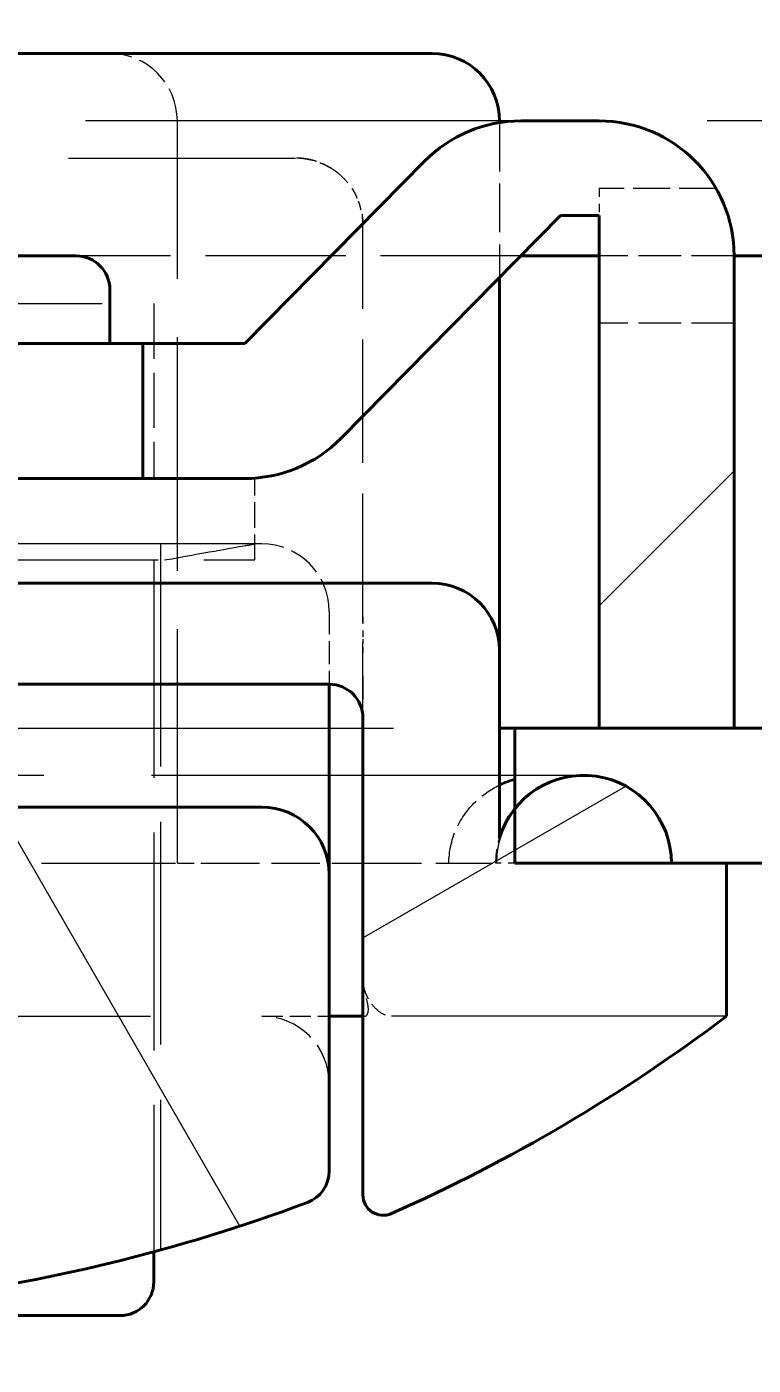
# Model space of a CAD drawing. Header units: millimetres. Extents: x 0 to 2523, y 0 to 1782.
# Drawn here: x 1811.57 to 1822.33, y 569.52 to 589.35 of the extents above; entities that cross this region are included whole.
import ezdxf

# ---------------------------------------------------------------- set-up
doc = ezdxf.new("R2010")
doc.units = ezdxf.units.MM
doc.header["$LTSCALE"] = 3
doc.linetypes.add('DASHED', pattern=[0.2067, 0.1654, -0.0413])
for name, color, linetype, lineweight in [('가려진 것(ISO)', 2, 'DASHED', 18), ('가려진 좁은 것(ISO)', 2, 'DASHED', 18), ('가시적인 것(ISO)', 3, 'Continuous', 40), ('가시적인 좁은 것(ISO)', 3, 'Continuous', 35), ('치수(ISO)', 2, 'Continuous', 25), ('해치(ISO)', 7, 'Continuous', 18)]:
    doc.layers.add(name, color=color, linetype=linetype, lineweight=lineweight)
doc.styles.add('치수 텍스트_PSTEK_POSCO', font='isocp.shx')
doc.dimstyles.new('치수_PSTEK_POSCO', dxfattribs={"dimscale": 3, "dimtxt": 2.5, "dimasz": 1.5, "dimexe": 1, "dimexo": 1.5, "dimgap": 1, "dimtad": 1, "dimrnd": 1e-08, "dimdsep": 46, "dimtxsty": '치수 텍스트_PSTEK_POSCO', "dimcen": 0.09, "dimdle": 10, "dimclrd": 7, "dimclre": 7, "dimclrt": 2, "dimadec": 1, "dimazin": 2, "dimtfac": 1, "dimtmove": 0, "dimatfit": 3, "dimfxl": 0, "dimtolj": 1, "dimlwd": -1, "dimlwe": -1, "dimarcsym": 0})
pattern_1 = [(45, (0, 0), (-6.735192, 6.735192), [])]

# ---------------------------------------------------------------- blocks, each defined once
blk = doc.blocks.new('*D95')
at = {"layer": 'Defpoints', "color": 0}
for p in [(1745.048, 576.959), (1840.798, 576.959), (1840.798, 540.302)]:
    blk.add_point(p, dxfattribs=at)
at = {"layer": '치수(ISO)', "color": 7}
for p, q in [((1745.048, 572.459), (1745.048, 537.302)), ((1840.798, 572.459), (1840.798, 537.302)), ((1749.548, 540.302), (1836.298, 540.302))]:
    blk.add_line(p, q, dxfattribs=at)
for points in [[(1749.548, 541.052), (1749.548, 539.552), (1745.048, 540.302)], [(1836.298, 541.052), (1836.298, 539.552), (1840.798, 540.302)]]:
    blk.add_solid(points, dxfattribs=at)
at = {"layer": '치수(ISO)', "color": 2, "insert": (1782.112, 547.052), "char_height": 7.5, "attachment_point": 4, "style": '치수 텍스트_PSTEK_POSCO'}
blk.add_mtext('\\A1;95.75', dxfattribs=at)
blk = doc.blocks.new('*D97')
at = {"layer": 'Defpoints', "color": 0}
for p in [(1774.048, 585.959), (2026.048, 585.959), (2026.048, 515.731)]:
    blk.add_point(p, dxfattribs=at)
at = {"layer": '치수(ISO)', "color": 7}
for p, q in [((1774.048, 581.459), (1774.048, 512.731)), ((2026.048, 581.459), (2026.048, 512.731)), ((1778.548, 515.731), (2021.548, 515.731))]:
    blk.add_line(p, q, dxfattribs=at)
for points in [[(1778.548, 516.481), (1778.548, 514.981), (1774.048, 515.731)], [(2021.548, 516.481), (2021.548, 514.981), (2026.048, 515.731)]]:
    blk.add_solid(points, dxfattribs=at)
at = {"layer": '치수(ISO)', "color": 2, "insert": (1892.977, 522.482), "char_height": 7.5, "attachment_point": 4, "style": '치수 텍스트_PSTEK_POSCO'}
blk.add_mtext('\\A1;252', dxfattribs=at)
blk = doc.blocks.new('*D98')
at = {"layer": 'Defpoints', "color": 0}
for p in [(1732.048, 618.559), (2070.048, 616.959), (1732.048, 496.206)]:
    blk.add_point(p, dxfattribs=at)
at = {"layer": '치수(ISO)', "color": 7}
for p, q in [((1732.048, 614.059), (1732.048, 493.206)), ((2070.048, 612.459), (2070.048, 493.206)), ((2065.548, 496.206), (1736.548, 496.206))]:
    blk.add_line(p, q, dxfattribs=at)
for points in [[(1736.548, 496.956), (1736.548, 495.456), (1732.048, 496.206)], [(2065.548, 496.956), (2065.548, 495.456), (2070.048, 496.206)]]:
    blk.add_solid(points, dxfattribs=at)
at = {"layer": '치수(ISO)', "color": 2, "insert": (1894.298, 502.956), "char_height": 7.5, "attachment_point": 4, "style": '치수 텍스트_PSTEK_POSCO'}
blk.add_mtext('\\A1;338', dxfattribs=at)
blk = doc.blocks.new('*D102')
at = {"layer": 'Defpoints', "color": 0}
for p in [(1702.048, 605.959), (2102.048, 605.959), (2102.048, 474.315)]:
    blk.add_point(p, dxfattribs=at)
at = {"layer": '치수(ISO)', "color": 7}
for p, q in [((1702.048, 601.459), (1702.048, 471.315)), ((2102.048, 601.459), (2102.048, 471.315)), ((1706.548, 474.315), (2097.548, 474.315))]:
    blk.add_line(p, q, dxfattribs=at)
for points in [[(1706.548, 475.065), (1706.548, 473.565), (1702.048, 474.315)], [(2097.548, 475.065), (2097.548, 473.565), (2102.048, 474.315)]]:
    blk.add_solid(points, dxfattribs=at)
at = {"layer": '치수(ISO)', "color": 2, "insert": (1894.92, 481.065), "char_height": 7.5, "attachment_point": 4, "style": '치수 텍스트_PSTEK_POSCO'}
blk.add_mtext('\\A1;400', dxfattribs=at)

msp = doc.modelspace()

# ---------------------------------------------------------------- hatches: boundary and pattern name
at = {"layer": '해치(ISO)'}
h = msp.add_hatch(dxfattribs=at)
h.set_pattern_fill('ANSI31', color=256, scale=76.2, style=0)
h.set_pattern_definition(pattern_1)
h.paths.add_polyline_path([(1715.0479, 629.9589), (1702.0479, 629.9589), (1702.0479, 605.9589), (1772.0479, 605.9589), (1772.0479, 587.9589), (1762.0479, 587.9589), (1762.0479, 585.9589), (1774.0479, 585.9589), (1774.0479, 605.9589), (1842.0479, 605.9589), (1842.0479, 607.9589), (1704.0479, 607.9589), (1704.0479, 627.9589), (1715.0479, 627.9589)])
h.paths.add_polyline_path([(2100.0479, 627.9589), (2100.0479, 607.9589), (2006.0479, 607.9589), (2006.0479, 605.9589), (2026.0479, 605.9589), (2026.0479, 585.9589), (2038.0479, 585.9589), (2038.0479, 587.9589), (2028.0479, 587.9589), (2028.0479, 605.9589), (2102.0479, 605.9589), (2102.0479, 629.9589), (2089.0479, 629.9589), (2089.0479, 627.9589)])
h.paths.add_polyline_path([(1745.0479, 576.9589), (1791.6605, 576.9589), (1792.4779, 576.9589), (1794.7979, 576.9589), (1794.7979, 577.7649), (1794.7979, 578.9589), (1793.5479, 578.9589), (1791.5479, 578.9589), (1747.0479, 578.9589), (1747.0479, 602.9589), (1760.0479, 602.9589), (1760.0479, 604.9589), (1745.0479, 604.9589)])
h.paths.add_polyline_path([(1818.7979, 576.9589), (1821.1179, 576.9589), (1821.9354, 576.9589), (1840.7979, 576.9589), (1840.7979, 578.9589), (1822.0479, 578.9589), (1820.0479, 578.9589), (1818.7979, 578.9589), (1818.7979, 577.7649)])
h.paths.add_polyline_path([(2053.0479, 604.9589), (2053.0479, 578.9589), (2007.2979, 578.9589), (2007.2979, 576.9589), (2055.0479, 576.9589), (2055.0479, 604.9589)])
h.paths.add_polyline_path([(1720.0479, 616.9589), (1734.0479, 616.9589), (1734.0479, 633.9589), (1704.0479, 633.9589), (1704.0479, 824.9589), (1702.0479, 824.9589), (1702.0479, 631.9589), (1732.0479, 631.9589), (1732.0479, 618.5589), (1720.0479, 618.5589)])
h.paths.add_polyline_path([(2070.0479, 616.9589), (2084.0479, 616.9589), (2084.0479, 618.5589), (2072.0479, 618.5589), (2072.0479, 631.9589), (2102.0479, 631.9589), (2102.0479, 824.9589), (2100.0479, 824.9589), (2100.0479, 633.9589), (2070.0479, 633.9589)])
h = msp.add_hatch(dxfattribs=at)
h.set_pattern_fill('ANSI31', color=256, scale=76.2, style=0)
h.set_pattern_definition(pattern_1)
edge = h.paths.add_edge_path()
edge.add_line((1800.3095, 584.6589), (1798.7979, 584.6589))
edge.add_line((1798.7979, 584.6589), (1796.1355, 587.3623))
edge.add_ellipse((1794.7105, 585.9589), major_axis=(1.425, 1.4034), ratio=1, start_angle=0, end_angle=45.43733)
edge.add_line((1794.7105, 587.9589), (1793.5479, 587.9589))
edge.add_ellipse((1793.5479, 585.9589), major_axis=(0, 2), ratio=1, start_angle=0, end_angle=89.99996)
edge.add_line((1791.5479, 585.9589), (1791.5479, 578.9589))
edge.add_line((1791.5479, 578.9589), (1793.5479, 578.9589))
edge.add_line((1793.5479, 578.9589), (1793.5479, 586.5555))
edge.add_line((1793.5479, 586.5555), (1794.123, 586.5555))
edge.add_line((1794.123, 586.5555), (1797.373, 583.2555))
edge.add_ellipse((1798.7979, 584.6589), major_axis=(-1.425, -1.4034), ratio=1, start_angle=0, end_angle=45.43736)
edge.add_line((1798.7979, 582.6589), (1800.3095, 582.6589))
edge.add_line((1800.3095, 582.6589), (1800.3095, 584.6589))
edge = h.paths.add_edge_path()
edge.add_line((1813.2864, 582.6589), (1814.7979, 582.6589))
edge.add_ellipse((1814.7979, 584.6589), major_axis=(0, -2), ratio=1, start_angle=0, end_angle=45.43736)
edge.add_line((1816.2229, 583.2555), (1819.4729, 586.5555))
edge.add_line((1819.4729, 586.5555), (1820.0479, 586.5555))
edge.add_line((1820.0479, 586.5555), (1820.0479, 578.9589))
edge.add_line((1820.0479, 578.9589), (1822.0479, 578.9589))
edge.add_line((1822.0479, 578.9589), (1822.0479, 585.9589))
edge.add_ellipse((1820.0479, 585.9589), major_axis=(2, 0), ratio=1, start_angle=0, end_angle=89.99996)
edge.add_line((1820.0479, 587.9589), (1818.8853, 587.9589))
edge.add_ellipse((1818.8853, 585.9589), major_axis=(0, 2), ratio=1, start_angle=0, end_angle=45.43733)
edge.add_line((1817.4603, 587.3623), (1814.7979, 584.6589))
edge.add_line((1814.7979, 584.6589), (1813.2864, 584.6589))
edge.add_line((1813.2864, 584.6589), (1813.2864, 582.6589))
h = msp.add_hatch(dxfattribs=at)
h.set_pattern_fill('ANSI31', color=256, scale=76.2, angle=-14.99998, style=0)
h.set_pattern_definition([(30, (0, 0), (-4.762503, 8.24889), [])])
edge = h.paths.add_edge_path()
edge.add_line((1817.5712, 581.1089), (1796.0246, 581.1089))
edge.add_ellipse((1796.0246, 580.1089), major_axis=(0, 1), ratio=1, start_angle=0, end_angle=90)
edge.add_line((1795.0246, 580.1089), (1795.0246, 577.3274))
edge.add_ellipse((1793.7779, 576.9589), major_axis=(1.2467, 0.3684), ratio=1, start_angle=0, end_angle=21.85059)
edge.add_ellipse((1793.7779, 576.9589), major_axis=(1.02, 0.806), ratio=1, start_angle=0, end_angle=141.68512)
edge.add_line((1792.4779, 576.9589), (1791.6605, 576.9589))
edge.add_line((1791.6605, 576.9589), (1791.6605, 574.6898))
edge.add_ellipse((1806.7979, 594.6989), major_axis=(-15.1375, -20.0091), ratio=1, start_angle=0, end_angle=13.19201)
edge.add_ellipse((1796.7479, 572.0375), major_axis=(-0.1216, -0.2742), ratio=1, start_angle=0, end_angle=113.91653)
edge.add_line((1797.0479, 572.0375), (1797.0479, 579.1089))
edge.add_ellipse((1797.5479, 579.1089), major_axis=(-0.5, 0), ratio=1, start_angle=270, end_angle=360, ccw=False)
edge.add_line((1797.5479, 579.6089), (1802.7979, 579.6089))
edge.add_ellipse((1802.7979, 579.1089), major_axis=(0, 0.5), ratio=1, start_angle=270, end_angle=360, ccw=False)
edge.add_line((1803.2979, 579.1089), (1803.2979, 577.7898))
edge.add_line((1803.2979, 577.7898), (1803.2979, 574.1089))
edge.add_ellipse((1804.2979, 574.1089), major_axis=(-1, 0), ratio=1, start_angle=0, end_angle=90)
edge.add_line((1804.2979, 573.1089), (1809.2979, 573.1089))
edge.add_ellipse((1809.2979, 574.1089), major_axis=(0, -1), ratio=1, start_angle=0, end_angle=90)
edge.add_line((1810.2979, 574.1089), (1810.2979, 577.7898))
edge.add_line((1810.2979, 577.7898), (1810.2979, 579.1089))
edge.add_ellipse((1810.7979, 579.1089), major_axis=(-0.5, 0), ratio=1, start_angle=270, end_angle=360, ccw=False)
edge.add_line((1810.7979, 579.6089), (1816.0479, 579.6089))
edge.add_ellipse((1816.0479, 579.1089), major_axis=(0, 0.5), ratio=1, start_angle=270, end_angle=360, ccw=False)
edge.add_line((1816.5479, 579.1089), (1816.5479, 572.0375))
edge.add_ellipse((1816.8479, 572.0375), major_axis=(-0.3, 0), ratio=1, start_angle=0, end_angle=113.91636)
edge.add_ellipse((1806.7979, 594.6989), major_axis=(10.1716, -22.9357), ratio=1, start_angle=0, end_angle=13.19201)
edge.add_line((1821.9354, 574.6898), (1821.9354, 576.9589))
edge.add_line((1821.9354, 576.9589), (1821.1179, 576.9589))
edge.add_ellipse((1819.8179, 576.9589), major_axis=(1.3, 0), ratio=1, start_angle=0, end_angle=141.68512)
edge.add_ellipse((1819.8179, 576.9589), major_axis=(-1.02, 0.806), ratio=1, start_angle=0, end_angle=21.85059)
edge.add_line((1818.5712, 577.3274), (1818.5712, 580.1089))
edge.add_ellipse((1817.5712, 580.1089), major_axis=(1, 0), ratio=1, start_angle=0, end_angle=90)
h = msp.add_hatch(dxfattribs=at)
h.set_pattern_fill('ANSI31', color=256, scale=76.2, angle=75.00018, style=0)
h.set_pattern_definition([(120.0002, (0, 0), (-8.248877, -4.762525), [])])
edge = h.paths.add_edge_path()
edge.add_ellipse((1815.5479, 572.3955), major_axis=(0.1762, -0.4679), ratio=1, start_angle=0, end_angle=69.34808)
edge.add_line((1816.0479, 572.3954), (1816.0479, 576.7898))
edge.add_ellipse((1815.0479, 576.7898), major_axis=(1, 0), ratio=1, start_angle=0, end_angle=90)
edge.add_line((1815.0479, 577.7898), (1810.2979, 577.7898))
edge.add_line((1810.2979, 577.7898), (1803.2979, 577.7898))
edge.add_line((1803.2979, 577.7898), (1798.5479, 577.7898))
edge.add_ellipse((1798.5479, 576.7898), major_axis=(0, 1), ratio=1, start_angle=0, end_angle=90)
edge.add_line((1797.5479, 576.7898), (1797.5479, 572.3955))
edge.add_ellipse((1798.0479, 572.3955), major_axis=(-0.5, 0), ratio=1, start_angle=0, end_angle=69.49092)
edge.add_ellipse((1806.7979, 595.7871), major_axis=(-8.9252, -23.8599), ratio=1, start_angle=0, end_angle=13.69392)
edge.add_line((1803.7749, 570.4925), (1809.8209, 570.4925))
edge.add_ellipse((1806.7979, 595.7871), major_axis=(3.023, -25.2946), ratio=1, start_angle=0, end_angle=13.69646)

# ---------------------------------------------------------------- linework, layer by layer
at = {"layer": '가려진 것(ISO)', "ltscale": 12.99509}
msp.add_line((1818.8853, 587.9589), (1794.7105, 587.9589), dxfattribs=at)
at = {"layer": '가려진 것(ISO)', "ltscale": 6.983788}
msp.add_line((1813.7979, 576.9589), (1813.7979, 587.9589), dxfattribs=at)
at = {"layer": '가려진 것(ISO)', "ltscale": 1.456419}
msp.add_line((1818.5712, 587.9341), (1818.5712, 585.64), dxfattribs=at)
at = {"layer": '가려진 것(ISO)', "ltscale": 12.901145}
msp.add_line((2028.0479, 587.9589), (1820.0479, 587.9589), dxfattribs=at)
at = {"layer": '가려진 것(ISO)', "ltscale": 11.397629}
msp.add_line((1798.0479, 587.4089), (1815.5479, 587.4089), dxfattribs=at)
at = {"layer": '가려진 것(ISO)', "ltscale": 0.001875}
msp.add_line((1815.5479, 587.4089), (1815.5503, 587.4089), dxfattribs=at)
at = {"layer": '가려진 것(ISO)', "ltscale": 0.256004}
msp.add_line((1820.0479, 586.9589), (1820.0479, 586.5555), dxfattribs=at)
at = {"layer": '가려진 것(ISO)', "ltscale": 1.099577}
msp.add_line((1821.78, 586.9589), (1820.0479, 586.9589), dxfattribs=at)
at = {"layer": '가려진 것(ISO)', "ltscale": 3.682313}
msp.add_line((1816.5479, 580.6089), (1816.5479, 586.4089), dxfattribs=at)
at = {"layer": '가려진 것(ISO)', "ltscale": 4.182223}
msp.add_line((1818.8853, 585.9589), (1812.2979, 585.9589), dxfattribs=at)
at = {"layer": '가려진 것(ISO)', "ltscale": 1.269698}
for p, q in [((1822.0479, 585.9589), (1820.0479, 585.9589)), ((1822.0479, 584.9589), (1820.0479, 584.9589)), ((1813.2979, 582.6589), (1813.2979, 584.6589))]:
    msp.add_line(p, q, dxfattribs=at)
at = {"layer": '가려진 것(ISO)', "ltscale": 11.230227}
msp.add_line((1800.1479, 585.2512), (1813.4479, 585.2512), dxfattribs=at)
at = {"layer": '가려진 것(ISO)', "ltscale": 1.650637}
msp.add_line((1813.4479, 585.2512), (1813.4479, 582.6512), dxfattribs=at)
at = {"layer": '가려진 것(ISO)', "ltscale": 5.473363}
for p, q in [((1814.9479, 582.6512), (1810.7979, 582.6512)), ((1810.7979, 581.4512), (1814.9479, 581.4512))]:
    msp.add_line(p, q, dxfattribs=at)
at = {"layer": '가려진 것(ISO)', "ltscale": 0.761779}
msp.add_line((1814.9479, 581.4512), (1814.9479, 582.6512), dxfattribs=at)
at = {"layer": '가려진 것(ISO)', "ltscale": 13.932237}
msp.add_line((1815.0479, 581.6898), (1798.5479, 581.6898), dxfattribs=at)
at = {"layer": '가려진 것(ISO)', "ltscale": 6.645207}
msp.add_line((1813.5479, 581.6898), (1813.5479, 571.2231), dxfattribs=at)
at = {"layer": '가려진 것(ISO)', "ltscale": 6.511054}
msp.add_line((1813.4479, 581.4512), (1813.4479, 571.1958), dxfattribs=at)
at = {"layer": '가려진 것(ISO)', "ltscale": 0.686147}
msp.add_line((1816.0479, 580.6898), (1816.0479, 579.6089), dxfattribs=at)
at = {"layer": '가려진 것(ISO)', "ltscale": 12.657426}
msp.add_line((1795.0246, 578.9589), (1818.5712, 578.9589), dxfattribs=at)
at = {"layer": '가려진 것(ISO)', "ltscale": 12.900404}
msp.add_line((1819.8179, 578.2589), (1793.7779, 578.2589), dxfattribs=at)
at = {"layer": '가려진 것(ISO)', "ltscale": 0.295767}
msp.add_line((1819.8263, 578.2589), (1819.8179, 578.2589), dxfattribs=at)
at = {"layer": '가려진 것(ISO)', "ltscale": 4.008131}
msp.add_line((1809.2979, 576.9589), (1813.7979, 576.9589), dxfattribs=at)
at = {"layer": '가려진 것(ISO)', "ltscale": 0.498548}
msp.add_line((1813.7979, 576.9589), (1814.2979, 576.9589), dxfattribs=at)
at = {"layer": '가려진 것(ISO)', "ltscale": 1.443218}
msp.add_line((1814.2979, 576.9589), (1816.5712, 576.9589), dxfattribs=at)
at = {"layer": '가려진 것(ISO)', "ltscale": 1.700671}
msp.add_line((1816.5712, 576.9589), (1818.5179, 576.9589), dxfattribs=at)
at = {"layer": '가려진 것(ISO)', "ltscale": 0.28062}
msp.add_line((1818.5263, 576.9589), (1818.5179, 576.9589), dxfattribs=at)
at = {"layer": '가려진 것(ISO)', "ltscale": 0.172381}
msp.add_line((1818.7979, 576.9589), (1818.5263, 576.9589), dxfattribs=at)
at = {"layer": '가려진 것(ISO)', "ltscale": 13.304306}
msp.add_line((1798.5479, 574.6898), (1815.0479, 574.6898), dxfattribs=at)
at = {"layer": '가려진 것(ISO)', "ltscale": 0.634799}
msp.add_line((1815.0479, 574.6898), (1816.0479, 574.6898), dxfattribs=at)
at = {"layer": '가려진 것(ISO)', "ltscale": 0.997197}
for centre in [(1812.7979, 587.9589), (1815.0479, 580.6898)]:
    msp.add_arc(centre, 1, 0, 90, dxfattribs=at)
at = {"layer": '가려진 것(ISO)', "ltscale": 1.296386}
for start, end in [(90, 180), (0, 90)]:
    msp.add_arc((1819.8263, 576.9589), 1.3, start, end, dxfattribs=at)
at = {"layer": '가려진 것(ISO)', "ltscale": 1.21262}
msp.add_arc((1815.0479, 573.6898), 1, 0, 90, dxfattribs=at)
at = {"layer": '가려진 것(ISO)', "ltscale": 0.163274}
msp.add_ellipse((1816.8637, 574.6898), major_axis=(0.3158, 0), ratio=0.00001, start_param=3.1416199, end_param=3.5469006, dxfattribs=at)
at = {"layer": '가려진 것(ISO)', "ltscale": 0.606404}
msp.add_open_spline([(1816.207, 587.161), (1816.1947, 587.1718), (1816.182, 587.1824), (1816.1688, 587.1928), (1816.1402, 587.2155), (1816.1094, 587.2373), (1816.0763, 587.2579), (1816.0432, 587.2785), (1816.0077, 587.2979), (1815.9696, 587.3157), (1815.9315, 587.3334), (1815.8908, 587.3494), (1815.8471, 587.3631), (1815.8035, 587.3768), (1815.757, 587.3881), (1815.7071, 587.3962), (1815.6572, 587.4042), (1815.6041, 587.4089), (1815.5479, 587.4089)], degree=3, knots=[0.63610826, 0.63610826, 0.63610826, 0.63610826, 0.66666667, 0.66666667, 0.66666667, 0.73333333, 0.73333333, 0.73333333, 0.8, 0.8, 0.8, 0.86666667, 0.86666667, 0.86666667, 0.93333333, 0.93333333, 0.93333333, 1, 1, 1, 1], dxfattribs=at)
at = {"layer": '가려진 것(ISO)', "ltscale": 0.416744}
msp.add_open_spline([(1815.6123, 587.4069), (1815.7555, 587.3976), (1815.8959, 587.3576), (1816.0408, 587.2793), (1816.0579, 587.2693), (1816.0748, 587.2589)], degree=3, knots=[0, 0, 0, 0, 0.057559558, 0.057559558, 0.065405946, 0.065405946, 0.065405946, 0.065405946], dxfattribs=at)
at = {"layer": '가려진 것(ISO)', "ltscale": 0.332304}
msp.add_open_spline([(1816.207, 587.161), (1816.2574, 587.1168), (1816.3048, 587.0664), (1816.3925, 586.9495), (1816.4328, 586.8819), (1816.4651, 586.8075)], degree=3, knots=[0, 0, 0, 0, 0.025535917, 0.025535917, 0.052246038, 0.052246038, 0.052246038, 0.052246038], dxfattribs=at)
at = {"layer": '가려진 것(ISO)', "ltscale": 0.2691}
msp.add_open_spline([(1816.5479, 586.4089), (1816.5479, 586.4378), (1816.5467, 586.4662), (1816.5443, 586.4937), (1816.542, 586.5213), (1816.5386, 586.5481), (1816.5341, 586.5746), (1816.5297, 586.601), (1816.5242, 586.6272), (1816.5177, 586.6529), (1816.5112, 586.6787), (1816.5038, 586.704), (1816.4951, 586.7295), (1816.4865, 586.7551), (1816.4766, 586.7809), (1816.4652, 586.8072), (1816.4651, 586.8073), (1816.4651, 586.8074), (1816.4651, 586.8075)], degree=3, knots=[0, 0, 0, 0, 0.06666667, 0.06666667, 0.06666667, 0.13333333, 0.13333333, 0.13333333, 0.2, 0.2, 0.2, 0.26666667, 0.26666667, 0.26666667, 0.33333333, 0.33333333, 0.33333333, 0.33358734, 0.33358734, 0.33358734, 0.33358734], dxfattribs=at)
at = {"layer": '가려진 것(ISO)', "ltscale": 0.11017}
msp.add_open_spline([(1816.5331, 586.5806), (1816.5428, 586.5248), (1816.5479, 586.4667), (1816.5479, 586.4089)], degree=3, dxfattribs=at)
at = {"layer": '가려진 것(ISO)', "ltscale": 2.259302}
msp.add_open_spline([(1816.5479, 579.1089), (1816.5479, 579.1089), (1816.5479, 579.1194), (1816.5479, 579.1567), (1816.5479, 579.2099), (1816.5479, 579.2744), (1816.5479, 579.3455), (1816.5479, 579.4196), (1816.5479, 579.4952), (1816.5479, 579.571), (1816.5479, 579.6465), (1816.5479, 579.7213), (1816.5479, 579.7953), (1816.5479, 579.8687), (1816.5479, 579.9412), (1816.5479, 580.0124), (1816.5479, 580.0811), (1816.5479, 580.149), (1816.5479, 580.2215), (1816.5479, 580.2997), (1816.5479, 580.3862), (1816.5479, 580.4858), (1816.5479, 580.5659), (1816.5479, 580.6089)], degree=3, dxfattribs=at)
at = {"layer": '가려진 것(ISO)', "ltscale": 0.203102}
msp.add_open_spline([(1816.5479, 580.6089), (1816.5479, 580.5464), (1816.5479, 580.4833), (1816.5479, 580.3817), (1816.5479, 580.341), (1816.5479, 580.3021)], degree=3, knots=[0, 0, 0, 0, 0.018755552, 0.018755552, 0.031917258, 0.031917258, 0.031917258, 0.031917258], dxfattribs=at)
at = {"layer": '가려진 것(ISO)', "ltscale": 0.04101}
msp.add_open_spline([(1816.5479, 580.2759), (1816.5479, 580.2571), (1816.5479, 580.2387), (1816.5479, 580.2207)], degree=3, dxfattribs=at)
at = {"layer": '가려진 것(ISO)', "ltscale": 0.062107}
msp.add_open_spline([(1816.5479, 580.1551), (1816.5479, 580.1293), (1816.5479, 580.1043), (1816.5479, 580.0801)], degree=3, dxfattribs=at)
at = {"layer": '가려진 것(ISO)', "ltscale": 0.694982}
msp.add_open_spline([(1816.5479, 579.7329), (1816.5479, 579.5673), (1816.5479, 579.4416), (1816.5479, 579.3285), (1816.5479, 579.3132), (1816.5479, 579.2988)], degree=3, knots=[0, 0, 0, 0, 0.0937191, 0.0937191, 0.10924837, 0.10924837, 0.10924837, 0.10924837], dxfattribs=at)
at = {"layer": '가려진 것(ISO)', "ltscale": 0.161292}
msp.add_open_spline([(1816.5479, 579.1617), (1816.5479, 579.1489), (1816.5479, 579.1383), (1816.5479, 579.13)], degree=3, dxfattribs=at)
at = {"layer": '가려진 것(ISO)', "ltscale": 0.416112}
msp.add_open_spline([(1818.5179, 576.9589), (1818.5179, 576.9886), (1818.519, 577.0206), (1818.5234, 577.0815), (1818.5266, 577.1104), (1818.5342, 577.1666), (1818.5392, 577.1947), (1818.5491, 577.2431), (1818.554, 577.2635), (1818.5664, 577.312), (1818.5693, 577.3212), (1818.5712, 577.3274)], degree=3, knots=[-0.190458105, -0.190458105, -0.190458105, -0.190458105, -0.181558654, -0.181558654, -0.172659203, -0.172659203, -0.16123742, -0.16123742, -0.149815637, -0.149815637, -0.12697207, -0.12697207, -0.12697207, -0.12697207], dxfattribs=at)
at = {"layer": '가려진 것(ISO)', "ltscale": 0.58425}
msp.add_open_spline([(1816.5735, 574.6898), (1816.5904, 574.6898), (1816.611, 574.7048), (1816.6342, 574.7777), (1816.6272, 574.8327), (1816.6075, 574.926), (1816.5922, 574.9776), (1816.5719, 575.0562), (1816.5653, 575.0832), (1816.5549, 575.1364), (1816.5508, 575.1628), (1816.549, 575.1898)], degree=3, knots=[0.000001, 0.000001, 0.000001, 0.000001, 0.02448974, 0.02448974, 0.0544278, 0.0544278, 0.08463518, 0.08463518, 0.09880659, 0.09880659, 0.11135374, 0.11135374, 0.11135374, 0.11135374], dxfattribs=at)
at = {"layer": '가려진 것(ISO)', "ltscale": 0.513669}
msp.add_open_spline([(1816.549, 575.1898), (1816.5525, 575.1386), (1816.5651, 575.0843), (1816.5966, 575.003), (1816.6091, 574.9766), (1816.6443, 574.9128), (1816.6692, 574.8769), (1816.7372, 574.7971), (1816.7841, 574.757), (1816.8805, 574.7032), (1816.927, 574.6898), (1816.9696, 574.6898)], degree=3, knots=[0.000001834, 0.000001834, 0.000001834, 0.000001834, 0.015415401, 0.015415401, 0.02328266, 0.02328266, 0.035523841, 0.035523841, 0.053895909, 0.053895909, 0.071218311, 0.071218311, 0.071218311, 0.071218311], dxfattribs=at)
at = {"layer": '가려진 것(ISO)', "ltscale": 10.08299}
msp.add_open_spline([(1821.9354, 574.6898), (1821.9316, 574.6898), (1821.9009, 574.6898), (1821.7858, 574.6898), (1821.7014, 574.6898), (1821.369, 574.6898), (1821.0424, 574.6898), (1820.1896, 574.6898), (1819.666, 574.6898), (1818.4406, 574.6898), (1817.7421, 574.6898), (1816.9696, 574.6898)], degree=3, knots=[-1.2507899, -1.2507899, -1.2507899, -1.2507899, -1.0946869, -1.0946869, -0.9384539, -0.9384539, -0.625614, -0.625614, -0.3128247, -0.3128247, -0.0000009, -0.0000009, -0.0000009, -0.0000009], dxfattribs=at)
at = {"layer": '가려진 좁은 것(ISO)', "ltscale": 2.994815}
msp.add_open_spline([(1813.6079, 581.4512), (1814.1922, 581.5575), (1814.5988, 581.6281), (1814.8969, 581.681), (1814.9459, 581.6898), (1814.9479, 581.6898)], degree=3, knots=[0, 0, 0, 0, 0.32069932, 0.32069932, 0.47314519, 0.47314519, 0.47314519, 0.47314519], dxfattribs=at)
at = {"layer": '가려진 좁은 것(ISO)', "ltscale": 0.922649}
msp.add_open_spline([(1817.8209, 576.9589), (1817.8209, 577.1164), (1817.8595, 577.3014), (1817.9858, 577.5954), (1818.0976, 577.7552), (1818.3126, 577.9626), (1818.4427, 578.0519), (1818.5715, 578.1157)], degree=3, knots=[0.39500401, 0.39500401, 0.39500401, 0.39500401, 0.44224494, 0.44224494, 0.49101213, 0.49101213, 0.53185936, 0.53185936, 0.53185936, 0.53185936], dxfattribs=at)
at = {"layer": '가시적인 것(ISO)'}
for p, q in [((1817.5712, 588.9589), (1796.0246, 588.9589)), ((1818.5712, 587.9589), (1818.5712, 587.9341)), ((1820.0479, 587.9589), (1818.8853, 587.9589)), ((1817.4603, 587.3623), (1814.7979, 584.6589)), ((1816.2229, 583.2555), (1819.4729, 586.5555)), ((1819.4729, 586.5555), (1820.0479, 586.5555)), ((1820.0479, 586.5555), (1820.0479, 578.9589)), ((1812.2979, 585.9589), (1801.2979, 585.9589)), ((1820.0479, 585.9589), (1818.8853, 585.9589)), ((1832.7979, 585.9589), (1822.0479, 585.9589)), ((1822.0479, 578.9589), (1822.0479, 585.9589)), ((1812.7979, 584.6589), (1812.7979, 585.4589)), ((1818.5712, 585.64), (1818.5712, 580.1089)), ((1813.2864, 584.6589), (1800.3095, 584.6589)), ((1814.7979, 584.6589), (1813.2864, 584.6589)), ((1813.2864, 584.6589), (1813.2864, 582.6589)), ((1813.2864, 582.6589), (1800.3095, 582.6589)), ((1813.2864, 582.6589), (1814.7979, 582.6589)), ((1817.5712, 581.1089), (1796.0246, 581.1089)), ((1818.5712, 577.3274), (1818.5712, 580.1089)), ((1810.7979, 579.6089), (1816.0479, 579.6089)), ((1816.0479, 579.6089), (1816.0479, 576.7898)), ((1816.5479, 579.1089), (1816.5479, 572.0375)), ((1818.5712, 578.9589), (1818.7979, 578.9589)), ((1840.7979, 578.9589), (1818.7979, 578.9589)), ((1818.7979, 578.9589), (1818.7979, 576.9589)), ((1820.0479, 578.9589), (1822.0479, 578.9589)), ((1815.0479, 577.7898), (1798.5479, 577.7898)), ((1818.7979, 576.9589), (1840.7979, 576.9589)), ((1821.9354, 576.9589), (1821.1179, 576.9589)), ((1821.9354, 574.6898), (1821.9354, 576.9589)), ((1816.0479, 572.3954), (1816.0479, 576.7898)), ((1816.0479, 574.6898), (1816.5479, 574.6898)), ((1813.4479, 571.1958), (1813.4479, 570.7512)), ((1800.6479, 570.2512), (1812.9479, 570.2512))]:
    msp.add_line(p, q, dxfattribs=at)
for centre, radius, start, end in [((1817.5712, 587.9589), 1, 0, 90), ((1818.8853, 585.9589), 2, 90.00004, 135.43736), ((1820.0479, 585.9589), 2, 0, 89.99996), ((1812.2979, 585.4589), 0.5, 0, 90), ((1814.7979, 584.6589), 2, 270, 315.43736), ((1817.5712, 580.1089), 1, 0, 90), ((1816.0479, 579.1089), 0.5, 0, 90), ((1819.8179, 576.9589), 1.3, 0, 163.53571), ((1815.0479, 576.7898), 1, 0, 90), ((1806.7979, 594.6989), 25.09, 293.91653, 307.10854), ((1815.5479, 572.3955), 0.5, 290.63763, 359.98571), ((1816.8479, 572.0375), 0.3, 180.00017, 293.91653), ((1806.7979, 595.7871), 25.4746, 276.81515, 290.51161), ((1812.9479, 570.7512), 0.5, 270, 0)]:
    msp.add_arc(centre, radius, start, end, dxfattribs=at)
at = {"layer": '가시적인 좁은 것(ISO)'}
msp.add_open_spline([(1818.5715, 578.1157), (1818.6017, 578.1307), (1818.6319, 578.1443), (1818.7045, 578.1734), (1818.7503, 578.1893), (1818.7979, 578.203)], degree=3, knots=[0.531859358, 0.531859358, 0.531859358, 0.531859358, 0.541449174, 0.541449174, 0.555315805, 0.555315805, 0.555315805, 0.555315805], dxfattribs=at)

# ---------------------------------------------------------------- dimensions: what is measured, and where the dimension line sits
at = {"layer": '치수(ISO)', "color": 7}
for base, p1, p2, picture, middle in [((1732.0479, 496.2065), (2070.0479, 616.9589), (1732.0479, 618.5589), '*D98', (1901.0479, 496.2065)), ((2102.0479, 474.3153), (1702.0479, 605.9589), (2102.0479, 605.9589), '*D102', (1902.0479, 474.3153)), ((2026.0479, 515.7312), (1774.0479, 585.9589), (2026.0479, 585.9589), '*D97', (1900.0479, 515.7312)), ((1840.7979, 540.3024), (1745.0479, 576.9589), (1840.7979, 576.9589), '*D95', (1792.9229, 540.3024))]:
    dim = msp.add_linear_dim(base=base, p1=p1, p2=p2, angle=180, dimstyle='치수_PSTEK_POSCO', override={"dimdec": 2, "dimtp": 0, "dimtm": 0, "dimtdec": 2, "dimtofl": 0, "dimatfit": 1}, dxfattribs=at)
    dim.commit()
    dim.dimension.update_dxf_attribs({"geometry": picture, "text_midpoint": middle, "dimtype": 160})

doc.saveas('drawing.dxf')
